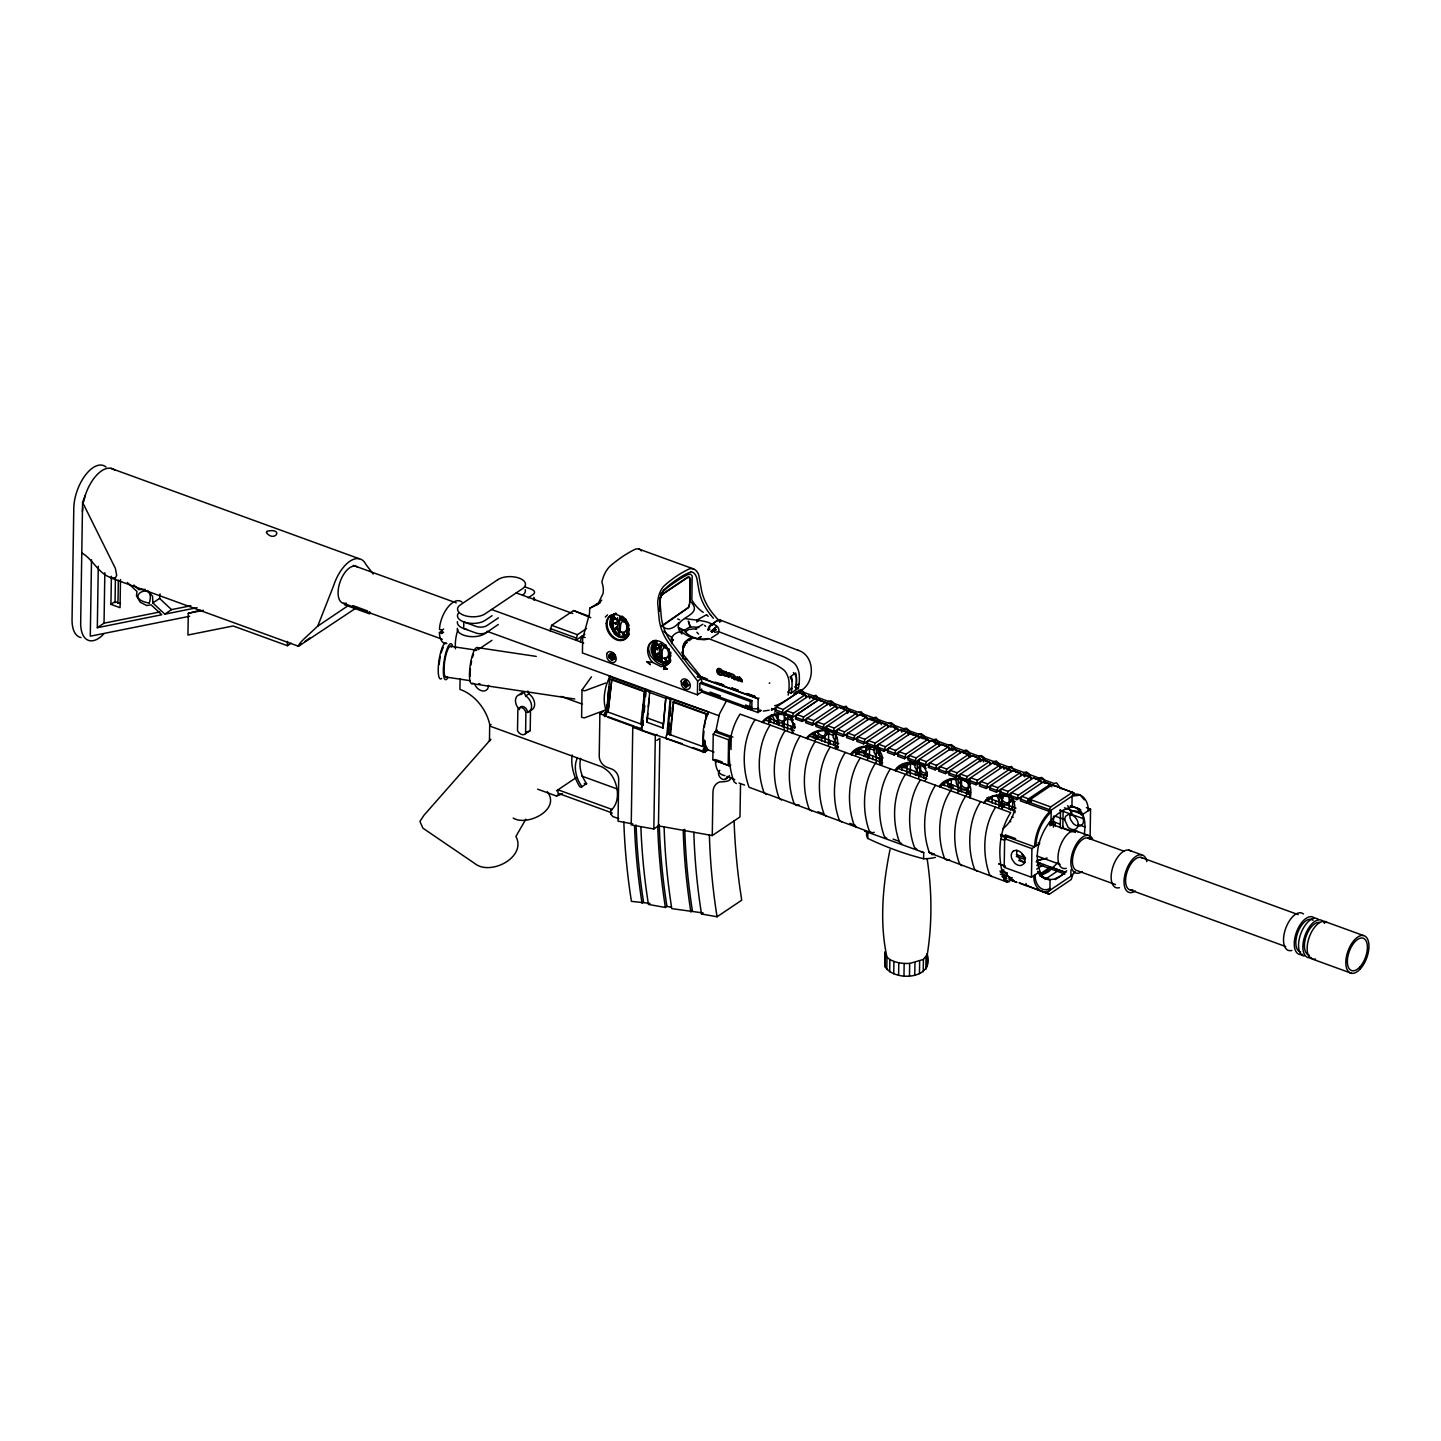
<?xml version="1.0" encoding="UTF-8"?>
<svg xmlns="http://www.w3.org/2000/svg" width="1441" height="1441" viewBox="0 0 1441 1441"><rect width="100%" height="100%" fill="white"/><g stroke="black" fill="none" stroke-linecap="round" stroke-linejoin="round"><path stroke-width="1.5" d="M654.989 649.279L654.178 650.377M627.934 627.952L626.853 627.952L627.339 626.457A6.593 4.791 63.9 0 0 621.539 619.45M670.569 659.474C672.208 665.076 658.321 665.418 667.255 669.074L663.58 669.363L663.923 666.553A13.87 10.285 59.9 0 0 667.976 648.9L669.29 649.08M114.65 470.162A32.08 16.121 -70 0 0 85.145 495.74L82.569 502.315L80.678 622.782A32.08 16.121 -70 0 0 103.788 633.95M91.504 559.774L90.297 636.183L189.69 616.262M127.312 582.452L136.949 591.476L136.481 595.89L140.245 602.194L146.748 605.544L151.089 604.788L161.734 614.767L97.322 627.7L98.276 566.295M97.322 627.7L104.04 623.178L104.833 572.725M120.486 579.588L120.053 607.67L110.939 604.355L111.389 576.274M115.046 602.734L115.406 577.841M118.342 580.165L118.072 597.619A32.08 16.121 -70 0 1 117.622 603.329M200.515 610.191L188.285 613.326L187.942 635.031L233.172 625.97L287.407 645.712L291.118 643.208M287.407 645.712L287.479 641.371M369.671 611.705L369.635 613.884L344.381 604.698M460.093 678.801L459.931 689.374A37.7 26.839 56.1 0 1 489.706 724.409L489.454 741.106L490.823 739.287L423.996 815.228L419.943 821.424L422.897 828.143L474.683 863.447C490.516 876.308 527.01 857.053 515.896 836.446L525.839 819.209M525.587 733.631L525.893 713.475A4.953 3.53 56.1 0 0 521.93 707.693A4.953 3.53 56.1 0 0 517.841 710.539L517.517 730.695A5.962 4.251 56.1 0 0 525.587 733.631L530.198 730.515L530.522 710.377A9.907 7.061 56.1 0 0 534.611 703.208A9.907 7.061 56.1 0 0 528.829 693.841L527.82 691.014M550.21 630.852L551.651 625.322L573.554 610.588L589.423 616.352M586.559 628.564L577.427 634.706L575.986 640.236L584.776 634.31M580.273 641.785L581.714 636.274L585.154 637.516M605.22 710.107L584.307 717.906L581.606 717.276L582.02 690.005L591.458 676.82M602.968 711.656L599.888 713.727L599.222 756.417A9.547 6.791 56.1 0 0 606.841 767.26L612.209 769.206A8.718 6.196 56.1 0 1 618.693 779.185L618.027 821.208L632.761 823.874M605.652 716.321L605.724 711.71M613.686 658.249L614.659 657.997L611.831 660.086L608.786 657.06C613.74 654.376 608.732 653.71 608.786 657.06M611.831 660.086L615.199 657.186M611.849 659.492C616.982 659.42 609.507 654.736 613.758 653.259M610.732 659.69L612.569 658.447L612.083 657.438M618.837 818.74L612.929 816.579L610.678 814.021L610.732 810.562A31.288 22.281 56.1 0 0 614.731 781.004L613.29 777.996A20.426 14.536 56.1 0 0 608.264 771.367L607.562 770.755A30.315 21.579 56.1 0 0 601.834 766.846L489.688 726.03A85.956 42.203 0.9 0 1 491.057 724.427M613.686 658.249L612.569 658.447M608.246 716.753L634.292 726.246L632.761 727.273L631.23 824.9L653.836 828.989L658.465 825.873L712.268 835.564L739.99 816.921L740.512 784.534M653.836 828.989L655.313 735.486L656.862 734.46L655.331 735.198M659.546 610.876L660.32 597.168M659.978 610.93L660.158 600.357A4.863 2.45 -70 0 1 662.986 594.088L687.753 577.499A4.863 2.45 -70 0 1 690.419 579.984M658.465 825.873L659.834 738.368L656.754 740.44M682.674 658.501L682.962 646.559A5.278 2.648 -70 0 1 685.988 641.155C693.427 633.392 700.596 642.704 708.54 638.597L772.304 663.22A45.842 32.621 56.1 0 1 782.733 669.128L783.292 669.561A7.853 5.602 56.1 0 1 785.633 672.046L786.011 672.641A17.13 12.194 56.1 0 1 789.038 682.259A67.475 48.039 56.1 0 1 788.893 690.599L788.173 695.102M683.07 658.519L683.232 647.982A5.278 2.648 -70 0 1 686.384 641.299L692.076 637.48L699.569 639.408L708.54 638.597M688.96 685.051L686.15 687.141L683.106 684.115C688.059 681.431 683.052 680.746 683.106 684.115M686.15 687.141L688.005 685.304L685.051 686.745M686.889 685.502L685.97 683.971L683.628 685.34M662.049 626.169L688.51 607.472L689.645 603.311L690.005 579.804L688.978 577.102M690.455 579.966L690.113 601.131C707.261 617.36 666.066 616.892 681.971 634.022M696.832 622.08L696.868 620.188L706.414 614.767M598.681 603.959L589.765 608.246L589.459 613.812L582.65 638.867L582.434 652.953L697.408 694.814L697.624 681.071L668.642 642.992A40.492 30.009 59.9 0 1 659.041 618.207L657.78 603.761A8.952 5.17 -79.7 0 1 657.798 600.987A20.606 11.888 -79.7 0 1 658.609 596.484L658.771 595.799A17.994 10.393 -79.7 0 1 661.221 589.837L661.995 588.558A17.724 10.231 -79.7 0 1 664.643 585.388A180.809 104.4 -79.7 0 1 676.513 576.184A180.809 104.4 -79.7 0 1 688.672 569.213A17.724 10.231 -79.7 0 1 691.662 568.601L692.635 568.709A17.994 10.393 -79.7 0 1 696.147 570.672L696.453 571.014A20.606 11.888 -79.7 0 1 698.255 573.77A8.952 5.17 -79.7 0 1 698.957 576.058L701.425 589.765A40.492 27.523 52.6 0 0 712.683 613.344L718.357 620.116M699.75 690.545L699.858 683.592L701.749 682.313L701.281 678.603L689.645 666.426L670.804 641.533M701.677 689.032L701.641 692.004L757.966 712.502L758.182 698.579L697.516 676.495M701.785 682.295L751.932 700.596L751.824 707.297L750.383 708.27L699.624 689.789M730.767 765.081L729.452 765.964L712.827 759.659L713.241 734.208L717.186 729.975M712.268 835.564L712.953 792.388A17.382 12.375 56.1 0 1 714.916 785.579L715.583 784.715A17.382 12.375 56.1 0 1 720.05 781.887A50.903 36.241 56.1 0 0 723.958 781.688L724.607 781.598A50.903 36.241 56.1 0 0 727.705 781.004A8.592 6.124 56.1 0 0 731.019 777.636M715.835 762.631L715.889 759.731M717.546 673.019L717.618 668.966M718.987 672.695L719.041 669.002L718.987 672.695L720.788 672.731M721.293 672.461L721.437 671.542M726.336 671.974L724.121 671.992L726.12 673.595L724.084 673.649L724.066 674.73L726.264 676.351L723.238 675.235L723.274 670.912L726.282 672.01M729.452 765.964L728.173 765.243L728.57 739.791L731.217 736.441L731.001 749.662M734.802 779.725L729.362 777.365L729.398 775.582M741.34 678.495L740.206 678.693L739.431 676.784L740.152 681.413L741.124 679.161L740.188 679.395M742.187 679.774L742.097 682.115L741.304 679.72M768.828 723.562L768.936 716.97M770.557 722.409L770.665 715.384M771.583 708.522L771.547 710.323L798.296 692.31L805.105 694.796L806.42 697.462M773.961 723.634L774.015 720.068M777.383 724.463L777.546 713.457M779.077 725.507L779.131 721.923L768.9 718.194M783.202 709.53L776.393 707.063L774.97 711.548L781.779 714.034L783.202 709.53L805.105 694.796M782.481 726.75L782.535 723.166L794.459 727.507M784.156 729.146L784.408 713.727M785.183 715.276L786.606 710.773L793.433 713.259L815.336 698.525L816.669 699.389L816.651 701.173L792.01 717.762C783.292 711.998 769.89 713.799 762.973 722.698M787.561 730.389L787.813 714.97M791.001 729.848L791.055 726.264M792.01 717.762L793.433 713.259M794.459 728.462L794.531 724.066M837.131 706.829L818.74 699.768L796.837 714.502L795.414 719.005L802.223 721.473L828.971 703.478L835.78 705.964L837.095 708.612M796.207 693.733L796.225 691.95M802.223 721.473L803.646 716.988L825.567 702.235M809.824 698.705L808.527 696.039L781.779 714.034M813.877 720.698L807.068 718.212L805.645 722.716L812.454 725.201L813.877 720.698L835.78 705.964M813.156 737.9L813.21 734.334L838.77 743.628M814.867 738.116L814.94 733.703M816.561 739.143L816.615 735.576M818.272 739.359L818.416 730.551M821.676 741.016L821.73 737.432M824.108 724.427L817.281 721.941L815.858 726.444L822.685 728.93L824.108 724.427L846.011 709.674L847.326 712.34M825.081 742.241L825.261 730.821M826.864 704.901L826.9 703.118L818.74 699.768M828.467 745.285L828.701 729.866M830.286 706.144L828.971 703.478M830.196 744.114L830.25 740.53M857.539 716.069L856.224 713.403L834.321 728.137L832.898 732.64L859.647 714.646L866.455 717.132L867.77 719.78M833.6 745.357L833.655 741.773M835.276 747.753L835.528 732.334M844.552 731.866L837.743 729.38L836.302 733.883L843.129 736.369L844.552 731.866L866.455 717.132M854.783 735.594L847.956 733.109L846.533 737.612L853.342 740.08L854.783 735.594L876.686 720.842L878.001 723.508M855.72 755.21L855.81 749.842L859.214 751.067M859.16 754.652L859.286 747.627M864.996 739.305L858.188 736.819L856.765 741.322L863.573 743.808L864.996 739.305L886.899 724.571L888.214 727.219M864.276 756.507L864.33 752.941M865.987 756.723L866.167 745.699M867.662 759.551L867.734 754.183M923.609 858.746A331.7 236.126 56.1 0 1 867.77 838.428L867.86 832.214L864.834 831.187L923.717 852.55L923.609 858.746A26.442 12.969 0.9 0 0 935.371 857.395M869.391 757.966L869.607 744.745M872.796 759.623L872.85 756.039M876.182 762.649L876.416 747.231M877.209 748.78L878.632 744.276L885.44 746.744L907.362 732.01L908.659 734.676M878.884 755.048L878.992 748.69M879.586 763.892L879.803 750.671M881.406 724.751L880.091 722.085L853.342 740.08M881.316 762.721L881.37 759.137L860.925 751.698M898.445 730.947L897.131 728.299L875.227 743.034L868.401 740.548L867.014 743.268L866.978 745.051L884.017 751.247L885.44 746.744M885.188 966.947L885.188 951.889L885.188 966.947C895.491 982.132 934.723 979.232 927.283 954.428C932.327 922.762 931.949 890.322 927.121 858.656M886.791 969.559L886.972 957.22C879.334 922.33 882.865 884.702 890.016 849.632M889.691 971.882L889.89 959.544L886.972 957.22M895.672 750.473L888.863 747.987L887.44 752.49L894.249 754.976L895.672 750.473L917.575 735.739L918.89 738.386M893.726 973.792L893.924 961.453L889.89 959.544M901.85 732.19L900.535 729.524L873.804 747.537L875.227 743.034M901.76 770.16L901.814 766.576L922.276 774.015M898.59 975.125L898.788 962.786L893.924 961.453M905.903 754.201L899.076 751.716L897.653 756.219L904.48 758.705L905.903 754.201L927.806 739.449L929.121 742.115M906.857 773.817L907.019 762.793M903.975 975.809L904.155 963.471L898.788 962.786M939.334 745.844L938.019 743.178L916.116 757.912L909.307 755.444L907.884 759.929L924.924 766.144L951.654 748.149L965.83 753.625M910.262 775.06L910.478 761.839M909.487 975.791L909.685 963.453L923.429 959.418L927.283 954.428M916.116 757.912L914.693 762.415L941.441 744.421L948.25 746.906L949.565 749.554M915.395 775.114L915.449 771.547M917.106 775.33L917.323 762.109M914.765 975.071L914.963 962.714M918.097 763.658L919.538 759.155L926.347 761.641L948.25 746.906M918.782 778.158L918.872 772.79M919.718 774.177L919.88 763.568C911.396 761.442 901.183 763.766 895.816 771.043M920.529 776.573L920.727 763.352M919.448 973.684L919.646 961.345M923.915 778.23L923.969 774.646L927.392 775.888M924.924 766.144L926.347 761.641M923.231 971.756L923.429 959.418M925.842 969.397L926.023 957.058M927.067 953.78L927.085 966.767M936.578 765.369L929.751 762.883L928.328 767.387L935.137 769.854L936.578 765.369L958.481 750.617M944.359 785.669L944.431 782.085L961.471 788.281M946.791 769.08L939.982 766.594L938.559 771.097L945.368 773.583L946.791 769.08L968.694 754.345L970.009 756.993M947.782 786.498L947.89 779.887M949.475 787.525L949.529 783.94M951.15 789.938L951.33 778.915M952.969 750.797L951.654 748.149M952.897 788.767L952.951 785.183M957.022 772.808L950.195 770.323L948.772 774.826L955.599 777.311L957.022 772.808L978.925 758.074L981.105 761.316M957.977 792.424L958.175 779.203M959.796 753.283L959.814 751.5L953.005 749.014M960.787 778.464L960.625 789.056L959.292 791.541M961.417 791.866L961.633 778.23M990.453 764.45L989.156 761.785L967.235 776.519L965.812 781.022L992.561 763.028L999.37 765.513L1000.684 768.161M966.497 795.522L966.569 790.154M968.226 793.937L968.442 780.716M969.937 794.964L969.991 791.397L963.164 788.911M977.466 780.247L970.658 777.762L969.235 782.265L976.043 784.751L977.466 780.247L999.37 765.513M983.645 761.965L982.33 759.299L955.599 777.311M987.697 783.976L980.871 781.49L979.448 785.993L986.274 788.461L987.697 783.976L1009.601 769.224L1010.916 771.89M988.688 801.376L988.742 796.981M992.074 803.033L992.201 796.008M995.497 804.276L995.551 800.692M997.911 787.687L991.102 785.219L989.679 789.704L996.488 792.19L997.911 787.687L1019.814 772.952L1021.129 775.618M998.865 807.302L999.081 794.081M1000.594 806.131L1000.666 802.547M1001.639 795.468L1001.513 803.952L1000.18 806.42M1002.288 808.545L1002.486 795.324M1004.089 769.404L1002.774 766.756L976.043 784.751M1004.017 807.374L1004.071 803.79M1007.277 836.915L1004.647 838.68L1004.197 867.32L1031.468 877.245L1039.321 871.967L1037.628 871.337M1003.368 877.479L1006.773 878.722L1005.458 876.056L1000.342 874.201M1031.36 779.329L1030.045 776.681L1008.142 791.415L1006.719 795.918L1033.449 777.924L1040.276 780.392L1041.591 783.057M1009.114 809.23L1009.33 795.612M1008.844 879.082L1016.986 882.432L1010.177 879.965L1008.862 877.299M1010.123 797.161L1011.546 792.658L1018.373 795.144L1040.276 780.392M1012.537 810.472L1012.753 796.855M1008.142 791.415L1001.333 788.929L999.892 793.433L1016.932 799.629L1018.373 795.144M1024.551 776.843L1023.236 774.195L996.488 792.19M1025.884 885.296L1019.057 882.811L1027.217 886.161L1025.902 883.495M1028.586 798.854L1021.777 796.369L1020.354 800.872L1027.163 803.357L1028.586 798.854L1050.489 784.12L1051.804 786.768M1028.892 802.187L1028.874 803.97L1049.318 811.409L1073.959 794.838L1073.995 793.054L1052.2 784.733L1030.297 799.485L1028.892 802.187L1049.354 809.626L1049.318 811.409M1031.468 877.245L1031.918 848.605L1039.772 843.327L1038.078 842.697M1048.021 893.348L1048.057 891.565L1072.698 874.993L1071.275 879.478L1049.372 894.231L1027.577 885.909L1049.372 894.231M1049.985 825.909L1050.057 821.514M1050.993 820.92L1051.173 810.166C1041.159 819.587 1035.196 833.168 1034.53 846.84L1000.45 834.447M1051.732 824.738L1051.786 821.154L1060.306 824.27M1053.407 827.152L1053.569 816.146M1055.136 825.981L1055.19 822.397M1060.252 827.836L1060.522 809.806M1063.116 810.256L1062.828 827.873L1075.418 832.448M1070.951 869.95L1070.861 876.236L1075.22 871.661M1090.098 837.797L1090.549 809.158L1086.352 807.626M653.331 646.415L653.439 646.937M654.484 650.431L654.466 650.017M721.004 671.326L720.644 670.659A1.945 1.387 56.1 0 1 721.779 671.056L721.977 671.272M654.322 647.099L654.376 645.46M691.662 637.588L688.294 636.021A33.918 16.986 2 0 1 685.376 634.472L684.475 633.914A35.629 17.832 2 0 1 682.025 632.131M711.782 624.926L718.302 619.576L720.14 620.459L719.671 622.17M712.16 625.448L712.214 623.935L717.906 620.098A5.278 2.648 -70 0 1 720.824 621.521M719.041 669.002L718.032 668.678L717.942 673.668L721.004 674.712L722.265 673.055M655.385 655.169L655.475 655.331A10.826 7.457 58.6 0 0 661.761 661.257L661.959 659.978A9.457 6.503 58.6 0 1 656.484 654.79L656.664 654.52A9.186 6.322 58.6 0 1 654.682 651.458M655.241 647.333L655.439 646.126L655.403 647.243M617.505 618.423C614.154 618.765 618.063 621.755 617.559 617.883M627.501 631.464C624.133 631.788 628.024 634.706 627.537 630.924M655.151 648.612L653.133 647.585L655.007 648.702M1002.9 798.422L1003.08 794.766M613.506 629.681L612.965 629.717A10.393 7.565 63.9 0 1 612.533 625.898L612.695 625.754A9.186 6.683 63.9 0 0 614.605 628.942L614.226 629.303M612.695 625.808L612.731 625.826A10.393 7.565 63.9 0 0 613.127 629.645M1035.845 845.957C1036.457 833.312 1041.933 820.758 1051.137 812.004M663.905 666.589L667.255 669.074M794.405 723.616L794.423 727.705M927.247 771.98L927.247 776.051M613.055 621.701L612.857 622.656L612.047 621.683M611.524 624.043L612.515 623.305M613.308 624.151L613.434 625.286L611.614 625.178A11.24 8.196 63.9 0 1 611.524 624.241L611.668 623.719M609.507 680.368L609.903 676.045L606.229 716.033L599.888 713.727M606.913 708.54L607.327 704.217M607.922 697.714L608.913 686.871M611.831 679.233L608.102 711.872L611.831 679.233L642.542 690.419M640.795 724.499L644.595 691.158L643.983 697.75M641.569 724.121L641.966 719.725M642.578 713.133L643.388 704.343M646.955 689.519L645.442 690.275L641.767 730.263L682.404 743.754M642.938 725.453L643.334 721.004M644.163 712.124L644.775 705.46M645.586 696.561L646.198 689.897L609.147 676.423M671.668 698.525L670.137 699.263L665.85 697.714L663.058 728.047L646.937 722.193L649.729 691.842L645.442 690.275M646.937 722.193L647.748 713.511M648.342 707.009L649.134 698.345M663.058 728.047L665.85 697.714M666.877 734.82L670.137 699.263M667.633 734.442L670.912 698.903L708.72 711.998L705.604 719.761A30.405 15.275 -70 0 0 703.532 741.034L707.927 749.824L714.034 752.076M668.39 734.063L669.417 722.95M670.029 716.285L670.858 707.405M669.795 735.054L673.595 701.713L706.342 713.637L705.946 717.942M670.569 734.676L673.595 701.713M704.001 731.217L702.614 746.276L703.983 739.449M704.397 726.912L706.342 713.637M667.219 738.891L704.289 752.364L705.333 740.926M707.783 714.214L707.963 712.376M615.775 627.555L617.108 628.816L617.847 623.881A7.673 4.053 -68.9 0 1 619.666 620.044L618.837 631.915L620.351 632.617L618.819 631.32L618.819 633.049L619.756 631.897M619.702 634.49L619.414 635.805L619.54 634.562A9.457 6.881 63.9 0 1 614.388 629.231L614.605 628.942M82.425 511.411L82.803 507.574M443.63 629.051L441.865 630.221L441.811 633.464L439.415 632.599L439.667 635.859A22.57 11.33 -70 0 0 445.611 643.677M671.758 643.551L672.713 639.696L671.686 643.533M777.365 724.445L778.32 715.384M1084.28 834.267C1085.595 825.477 1085.577 814.885 1078.372 808.527L1071.78 806.041M727.345 674.55L728.263 673.361L729.578 674.964M729.65 675.343L728.444 676.477L727.399 674.514M1001.765 807.41L1002.216 803.826M726.498 674.244L727.147 672.803M730.371 676.261L729.488 673.343M739.143 679.828L738.17 680.692M656.916 647.946L656.664 648.954M657.618 649.621C654.79 645.964 658.339 652.863 656.88 648.216M620.945 618.207C618.189 619.144 620.296 616.028 622.098 617.541M784.282 713.943L784.877 719.635L781.634 722.824A8.538 6.07 56.1 0 1 774.808 720.338L771.71 714.844M795.27 727.777L792.154 722.283L792.208 718.573M825.837 730.803L825.765 734.514L822.523 737.702A8.538 6.07 56.1 0 1 815.714 735.234L814.309 733.577M837.797 743.988A8.538 6.07 56.1 0 1 836.158 742.673L833.06 737.162L833.817 731.974M866.725 745.699L865.969 750.887L863.429 752.598A8.538 6.07 56.1 0 1 856.602 750.113M882.216 760.146A8.538 6.07 56.1 0 1 877.065 757.552L873.948 752.058L874.723 746.87M907.83 762.523L906.857 765.765L904.318 767.477A8.538 6.07 56.1 0 1 899.13 766.306M917.305 763.208A8.088 5.746 56.1 0 0 918.151 767.134L920.619 770.647A8.538 6.07 56.1 0 0 927.428 773.133L924.762 774.916A8.538 6.07 56.1 0 1 917.953 772.448L914.855 766.936L915.611 761.749M968.316 780.932L968.91 786.624L965.668 789.812A8.538 6.07 56.1 0 1 958.859 787.326L956.392 783.796L955.797 778.122M1009.222 795.828L1009.817 801.502L1006.557 804.69A8.538 6.07 56.1 0 1 999.748 802.205L996.433 794.766M1016.788 850.172L1016.716 853.865L1019.832 859.376A8.538 6.07 56.1 0 0 1024.983 861.97M1064.593 819.587L1065.565 816.345L1068.105 814.633A8.538 6.07 56.1 0 1 1074.914 817.101C1078.372 820.091 1080.174 827.656 1074.734 829.512A8.538 6.07 56.1 0 1 1067.907 827.026L1064.593 819.587L1054.866 816.038M837.779 748.293L838.086 746.51M882.072 764.414L882.36 762.631M1014.896 812.76L1015.185 810.977L985.842 800.313M671.452 637.949L671.218 639.318L673.091 639.984C668.588 636.418 679.504 630.023 682.007 632.113M629.015 628.816C627.177 631.158 627.339 625.322 628.996 628.564M660.122 597.781L659.816 599.006M688.78 606.913L689.537 604.5M611.849 623.971L611.759 625.106M787.651 691.86L791.109 693.121L791.685 690.239A67.475 48.039 56.1 0 0 791.956 680.314A17.13 12.194 56.1 0 0 791.217 676.009L795.666 673.001A17.13 12.194 56.1 0 1 796.387 677.324L796.387 678.207A67.475 48.039 56.1 0 1 796.044 687.303L795.468 690.185M791.109 693.121L798.422 688.204L799.143 683.718A67.475 48.039 56.1 0 0 799.287 675.379A17.13 12.194 56.1 0 0 796.261 665.742L795.882 665.148A7.853 5.602 56.1 0 0 793.541 662.662L792.982 662.23A45.842 32.621 56.1 0 0 782.553 656.321L718.789 631.698L714.664 632.275M670.84 655.961L668.822 660.5L662.374 662.41A12.681 8.718 58.6 0 1 653.295 651.926A12.681 8.718 58.6 0 1 655.637 640.759M83.668 501.738L85.145 495.74M626.133 619.36L624.71 619.36M625.16 618.855L625.556 620.116M627.628 633.536L626.169 635.229L629.015 630.185M613.776 619.738C612.047 618.621 614.857 622.674 612.119 620.188M611.542 623.773L613.037 623.647M612.065 620.314C612.875 620.188 613.974 618.873 612.587 618.801M1002.792 828.593C1013.347 821.874 1022.299 798.35 1004.809 794.802M685.195 643.695L686.384 641.299L685.412 643.154A3.512 1.783 -70.5 0 0 683.953 646.288M356.936 607.436L298.539 646.252L299.638 643.695A18.175 2.234 -41.2 0 1 303.619 639.282L317.704 626.151L333.447 586.127A32.08 16.121 -70 0 1 365.834 564.332L373.201 574.04M718.789 631.698C720.446 625.16 708.648 619.9 708.215 630.059L709.873 629.303M627.393 623.178L627.592 624.187M792.01 732.857L793.307 723.076L789.866 716.771M792.91 733.577L793.505 732.172M836.284 748.96C838.896 742.691 838.248 733.415 830.682 730.965M880.559 765.081C889.781 745.826 859.538 739.755 850.694 754.201M924.852 781.202C934.074 761.947 903.813 755.877 894.969 770.323M969.127 797.305C978.349 778.05 948.088 771.998 939.244 786.444M970.009 798.044L970.622 796.639M656.592 648.27L657.762 648.198M739.017 680.26L738.386 680.71A2.378 1.693 56.1 0 1 737.396 680.35L737.126 680.26A1.963 1.405 56.1 0 1 737.18 677.216L737.45 677.162M629.051 634.508L624.89 637.606A12.951 9.403 57.8 0 1 614.37 633.77L609.795 624.98L610.516 618.747A60.72 17.526 -50.2 0 1 612.047 616.154L613.92 614.316A12.951 9.565 59.5 0 1 616.19 613.272A12.951 9.511 58.8 0 0 610.516 622.854A12.951 9.511 58.8 0 0 617.793 635.265M660.572 596.574L662.554 593.998L687.663 577.139M1049.354 809.626L1050.741 806.924L1072.644 792.172M653.944 649.927L654.989 649.585M661.779 656.375L661.833 657.474M817.479 736.963L814.831 740.314M857.035 754.327L858.368 751.842M908.154 772.934L909.505 770.449M949.061 787.813L950.394 785.345M969.505 795.252L970.838 792.784M1010.411 810.148L1011.744 807.68M1051.3 825.027L1052.632 822.559M1061.531 828.755L1062.864 826.287M655.835 646L653.98 644.541L656.015 645.676M847.524 713.367L848.551 711.53L846.101 710.107L847.416 712.394M999.928 871.03L1007.331 873.66M1013.239 879.821L1013.635 880.829L1011.204 879.406L1012.212 877.569M609.903 676.045L606.805 683.791A30.405 15.275 -70 0 0 604.716 705.081L605.959 711.079M685.159 632.059L688.528 629.573L693.031 628.942A31.612 15.509 0.9 0 1 696.561 629.213L696.651 629.231M620.369 630.834L619.63 632.095M613.65 619.81C613.956 618.081 614.532 619.09 614.154 617.937M735.018 676.225L734.099 676.081A1.963 1.405 56.1 0 0 734.045 679.125L734.298 679.233A2.378 1.693 56.1 0 0 735.09 679.576L736.063 678.873L734.568 678.783M661.491 625.952L688.51 607.472M197.075 607.688L164.796 614.154L152.854 602.914L152.584 596.232L147.54 590.558M152.854 602.914L159.573 598.393L160.059 593.926M654.412 647.784L654.106 647.675M726.102 701.461L719.383 714.142L715.871 730.857L732.911 737.072M617.27 620.17L617.018 618.657M614.136 619.216L613.326 617.811L613.92 619.432M720.14 620.459L719.437 621.485L720.428 621.359M707.819 629.915L711.818 624.025L708.432 622.476A33.918 16.986 2 0 0 704.703 621.467L703.406 621.179A35.629 17.832 2 0 0 699.353 620.459L684.763 618.585M608.804 655.277L611.218 653.223L610.642 654.052M683.124 682.332L685.538 680.278M684.079 646.829L684.007 647.531M762.145 721.977C767.657 714.826 777.906 712.268 786.408 714.862M806.42 738.098C811.607 731.38 821.082 728.606 829.187 730.659M807.248 738.801C811.409 732.298 821.748 729.975 827.512 730.659M851.541 754.922C857.593 746.456 871.751 744.276 879.442 749.518M940.09 787.146C945.494 779.851 955.779 777.546 964.281 779.707M983.519 802.547L993.029 795.756L1003.332 794.477M984.365 803.267C986.851 788.371 1029.54 802.043 1004.827 795.144M718.068 620.819L719.653 619.828M660.699 593.944L663.058 591.296A164.508 82.623 -70 0 1 671.704 584.506L679.197 579.462A164.508 82.623 -70 0 1 687.807 574.635L690.671 574.202L692.184 575.986L691.86 599.96A25.542 17.436 52.9 0 0 703.262 612.371M655.475 644.001L655.277 644.163A10.321 7.403 56.8 0 0 654.862 644.775L655.007 644.685A10.303 7.385 56.8 0 1 655.421 644.073L654.718 643.388L655.331 644.091M655.295 644.956L655.133 645.046A9.907 7.097 56.8 0 1 655.691 644.379L656.664 644.829L655.025 643.046M1058.018 862.475L1048.562 871.715L1042.365 874.795M601.744 600.14L599.474 602.662M614.677 619.324L613.56 617.523M655.745 644.307L656.538 644.974M730.227 676.694L728.444 677.252M755.084 719.581C742.583 738.675 741.322 766.036 749.05 787.254L871.715 832.844L874.291 832.286M770.124 725.057C757.606 744.132 756.345 771.511 764.09 792.73L766.45 794.549M785.165 730.533C772.646 749.608 771.385 776.987 779.131 798.206L781.49 800.007M800.187 735.991C787.687 755.084 786.426 782.445 794.171 803.682L796.531 805.483L799.107 804.907M815.228 741.467C802.727 760.56 801.466 787.921 809.194 809.14L811.571 810.959M830.268 746.942C817.768 766.036 816.489 793.397 824.234 814.615L826.594 816.435M845.309 752.418C832.79 771.511 831.529 798.872 839.274 820.091L841.634 821.91M860.331 757.894C847.83 776.969 846.569 804.348 854.315 825.567L856.675 827.386M875.371 763.37C862.871 782.445 861.61 809.824 869.337 831.043L871.715 832.844M890.412 768.828C877.911 787.921 876.65 815.282 884.378 836.519L886.755 838.32M905.452 774.303C892.934 793.397 891.673 820.758 899.418 841.976L901.778 843.796M920.475 779.779C907.974 798.872 906.713 826.233 914.459 847.452L916.818 849.271M935.515 785.255C923.015 804.348 921.754 831.709 929.481 852.928L1007.043 882.108L1009.619 881.532L1003.981 879.478M950.556 790.731C938.055 809.806 936.794 837.185 944.521 858.404L946.899 860.223L949.475 859.647M965.596 796.207C953.077 815.282 951.817 842.661 959.562 863.88L961.922 865.681M980.619 801.664C968.118 820.758 966.857 848.137 974.602 869.355L976.962 871.157M995.659 807.14C983.158 826.233 981.897 853.594 989.625 874.813L992.002 876.632M711.602 631.662L715.817 627.267L710.989 631.248M670.425 660.933L663.959 663.869L655.997 659.834A12.951 9.403 57.8 0 1 651.08 648L652.701 642.794L656.159 640.236M717.816 668.768L717.744 673.343A3.729 2.648 56.1 0 1 717.816 668.768L718.447 668.48A3.729 2.648 56.1 0 1 722.932 672.947L722.968 672.947A3.729 2.648 56.1 0 1 718.357 674.1L717.69 673.379M734.099 676.91L735.216 677.324M737.486 677.828L737.126 678.189A2.18 1.549 56.1 0 0 737.144 679.323L737.882 679.936M605.31 617.09L607.544 614.875M947.764 780.662L945.224 782.373A8.538 6.07 56.1 0 1 943.567 782.481M949.313 779.959L950.412 778.861M655.907 642.812L655.241 642.83A11.276 8.088 56.8 0 1 656.538 641.893L657.06 644.415M711.332 631.41L715.817 627.267M665.04 644.739L665.904 646.523L665.814 644.866M793.847 693.355C809.806 684.673 779.959 705.766 774.682 705.658M615.343 618.639L614.244 618.099M1066.736 870.76L1060.486 876.074L1054.29 879.136L1048.544 879.749L1041.933 877.263L1038.222 873.03M666.174 664.985L661.185 666.733L652.665 662.41A13.87 10.285 59.9 0 1 650.702 642.614A13.87 10.285 59.9 0 1 667.976 648.9L669.399 650.341L668.552 649.279M614.298 616.766L615.361 618.603M626.655 634.977L619.99 636.994A12.681 9.24 63.9 0 1 610.966 624.746A12.681 9.24 63.9 0 1 616.532 613.704M659.312 645.784L657.889 644.613L659.294 644.721M669.308 656.52C670.263 661.275 666.192 656.321 669.326 657.925M149.288 603.077C156.709 578.922 120.414 597.853 149.27 603.077M110.939 604.355L115.028 601.617L120.504 603.599M164.796 614.154L171.515 609.633L190.878 605.742M347.065 604.806L346.236 605.364L346.272 603.185A19.562 9.817 -70 0 1 339.752 582.866A19.562 9.817 -70 0 1 357.728 567.286M317.704 626.151L347.317 606.229M298.053 646L301.565 643.641M305.078 641.281L310.319 637.751M439.415 632.599L441.18 631.41L443.576 632.293L441.811 633.464M492.101 615.685L485.005 620.459A15.203 7.457 0.9 0 1 465.497 622.458A15.203 7.457 0.9 0 1 458.436 613.164M498.388 617.865L486.752 625.682A7.601 3.729 0.9 0 1 476.16 626.421L463.804 621.918L463.696 628.546L476.052 633.031A7.601 3.729 0.9 0 0 486.662 632.311M528.181 597.817L533.152 594.467A7.601 3.729 0.9 0 0 531.405 589.243L525.226 586.991M498.28 624.493L484.806 633.698A15.203 7.457 0.9 0 1 467.1 636.129A15.203 7.457 0.9 0 1 457.319 628.294M478.034 649.693L491.939 640.344M600.104 602.806L595.727 604.824L598.249 604.049M525.749 695.913L523.713 691.986L521.57 694.4A9.907 7.061 56.1 0 0 515.554 699.461A9.907 7.061 56.1 0 0 519.39 709.512A4.953 3.53 56.1 0 1 523.479 706.666A4.953 3.53 56.1 0 1 527.442 712.448A9.907 7.061 56.1 0 0 531.531 705.279A9.907 7.061 56.1 0 0 525.749 695.913L528.829 693.841M609.363 654.466L612.155 653.494M609.291 655.763L612.659 653.457M611.903 655.097L613.758 653.872M609.273 656.934L611.11 655.709M527.442 712.448L530.522 710.377M609.309 658.285L612.083 657.438M609.813 658.159L611.65 656.916M612.857 656.033L615.181 654.664M610.75 659.095L612.587 657.853M613.38 657.258L615.217 656.015M613.29 659.726L615.127 658.483M678.981 622.458C674.802 628.096 666.535 632.023 662.103 625.25M688.816 640.741L691.626 638.849M684.115 644.559L687.321 642.398M697.3 638.939L700.794 636.58M697.678 639.084L701.191 636.724M711.404 637.931L718.375 633.356M683.682 681.521L686.024 680.764M683.61 682.818L686.979 680.512M683.592 683.989L685.376 682.133M684.133 685.214L685.97 683.971M685.069 686.132L686.907 684.907M697.624 681.071L701.281 678.603M697.408 694.814L702.379 691.464M556.496 790.821L576.004 777.708M537.619 789.164L556.406 796.008L559.937 793.631M734.027 677.774L736.099 678.531M734.55 676.694L735.27 677.288M572.293 754.976A32.314 23.002 56.1 0 0 571.789 759.029L571.789 761.857A42.96 30.585 56.1 0 0 579.3 785.993A1.999 1.423 56.1 0 0 581.984 786.696L586.595 783.598A27.271 19.417 56.1 0 1 580.723 758.29M700.344 683.322L750.473 701.569L751.932 700.596M758.957 698.056L758.182 698.885L697.192 676.694M610.732 810.562L612.263 809.536L558.027 789.794L557.973 793.234L612.209 812.976L610.678 814.021M789.398 690.257L791.793 688.654A2.882 2.053 56.1 0 1 791.001 688.077M795.702 685.304A2.882 2.053 56.1 0 0 796.243 685.664L798.638 684.061M757.732 712.665L761.046 710.431L759.605 710.737M708.125 749.914L704.289 752.364M798.602 691.536C815.498 685.484 815.966 655.403 797.828 650.179M812.454 725.201L839.184 707.207L846.011 709.674M822.685 728.93L849.415 710.917L856.224 713.403M843.129 736.369L869.86 718.375L876.686 720.842M863.573 743.808L890.322 725.814L897.131 728.299M623.845 821.856A623.485 443.864 56.1 0 0 631.428 901.364L649.963 903.381M884.017 751.247L910.766 733.253L917.575 735.739M640.903 827.152A623.485 443.864 56.1 0 0 648.414 904.426L665.4 907.488L666.949 906.443L671.2 907.218M894.249 754.976L920.979 736.981L927.806 739.449M904.48 758.705L931.21 740.692L938.019 743.178M664.121 826.882A623.485 443.864 56.1 0 0 671.776 908.623L703.046 912.946L701.497 913.99A623.485 443.864 56.1 0 1 693.841 832.25M701.497 913.99L717.042 916.782L741.701 900.211L739.683 886.431A623.485 443.864 56.1 0 1 734.099 820.704M935.137 769.854L961.886 751.86L968.694 754.345M945.368 773.583L972.117 755.588L978.925 758.074M986.274 788.461L1013.005 770.467L1019.814 772.952M1016.932 799.629L1043.68 781.634L1050.489 784.12M1027.163 803.357L1030.693 800.998M1090.549 809.158L1082.695 814.453L1064.449 807.807M1000.396 872.399L1003.927 870.022M1036.8 865.573L1040.33 863.195M1036.691 869.175L1043.734 864.438M1039.988 874.021L1050.543 866.924M1039.934 875.822L1052.254 867.536L1057.37 869.409M1044.995 879.496L1059.063 870.022L1065.89 872.507M1055.316 879.604L1064.124 873.678M657.294 644.253L656.321 642.488M657.78 652.935L658.123 654.772L658.555 653.385M769.818 682.89L769.224 683.25M653.782 648.738L653.151 649.711A11.276 8.088 56.8 0 0 653.349 650.918L655.331 651.008M655.547 655.061L655.115 655.259A10.393 7.151 58.6 0 1 654.466 651.566L654.646 651.404A10.393 7.151 58.6 0 0 655.277 655.169L655.637 655.223A10.826 7.457 58.6 0 0 661.923 661.167L661.761 661.257M669.687 653.71L668.606 653.782L669.02 652.251A6.593 4.539 58.6 0 0 662.968 645.388M661.959 659.978L661.797 660.068A9.457 6.503 58.6 0 1 656.321 654.88L656.664 654.52M662.374 662.41L665.634 662.248M653.548 650.395L653.638 649.873M711.944 632.149L716.285 629.519L711.89 632.005M695.661 628.6L702.866 624.277M654.268 646.523L654.43 646.433A10.141 7.259 56.8 0 1 654.754 645.532L654.592 645.622A10.141 7.277 56.8 0 0 654.268 646.523L654.736 646.649M655.385 642.74L655.439 642.686A11.258 8.07 56.8 0 1 656.682 641.803L656.538 641.893M666.408 659.96L665.058 658.645L666.499 658.915M727.111 672.839L728.047 672.533M704.775 747.05L705.045 751.986L692.689 747.501M614.172 616.838L614.983 618.297M613.722 617.342L614.532 617.667M613.073 624.511L612.731 623.557M619.99 636.994L621.125 636.454A13.852 10.087 63.9 0 0 628.762 632.977M621.125 637.084L620.477 636.76A12.951 9.511 58.8 0 0 628.096 636.003M1047.211 858.025L1036.818 860.907M761.046 710.431L758.903 710.521L758.326 707.819M616.118 623.953L614.821 622.782L616.046 622.458M609.849 654.953L611.921 654.502M684.169 681.989C686.817 679.63 690.131 687.123 686.168 686.546M656.808 647.946L657.636 649.17M969.757 787.398L968.316 788.029A8.538 6.07 56.1 0 1 961.507 785.543L959.058 782.013A8.088 5.746 56.1 0 1 958.193 778.104M1071.96 811.697L1073.383 811.067A8.538 6.07 56.1 0 1 1080.192 813.553L1081.597 815.21M1043.23 858.872L1037.43 860.259M612.965 629.717L613.344 629.771A10.826 7.889 63.9 0 0 619.414 635.805M1049.931 888.485C1040.996 893.456 1034.044 882.685 1035.395 874.597M605.652 683.016L584.74 690.815L582.038 690.185M589.765 608.246L598.465 602.95L603.022 593.566A19.417 14.392 59.9 0 0 602.5 584.145L602.212 583.173A10.339 6.917 80.2 0 1 601.924 582.146L601.942 582.092A8.7 4.377 -70 0 1 602.194 580.759A20.228 10.159 -70 0 1 603.545 576.454L603.797 575.806A17.922 9.006 -70 0 1 606.841 570.042L607.724 568.799A17.922 9.006 -70 0 1 610.57 565.701A183.385 92.098 -70 0 1 622.602 556.55A183.385 92.098 -70 0 1 634.598 549.525A17.922 9.006 -70 0 1 637.39 548.841L638.255 548.913A17.922 9.006 -70 0 1 639.84 549.489M627.411 633.139L626.997 631.698M769.152 710.233L763.316 711.061M813.445 695.895L816.02 695.337L820.379 701.227M828.485 701.371L831.061 700.794L833.42 702.614L835.42 706.684M843.507 706.847L846.101 706.27L850.46 712.16M858.548 712.322L861.124 711.746L864.834 716.285M873.588 717.798L876.164 717.222L880.523 723.112M888.629 723.274L891.204 722.698L893.564 724.499L895.563 728.588M903.651 728.732L906.245 728.173L908.605 729.975L910.604 734.063M918.692 734.208L921.267 733.631L923.645 735.45L925.644 739.521M933.732 739.683L936.308 739.107L940.667 744.997M948.772 745.159L951.348 744.583L953.708 746.402L955.707 750.473M963.813 750.635L966.389 750.059L968.748 751.878L970.748 755.949M978.835 756.111L981.429 755.534L983.789 757.336L985.788 761.424M993.876 761.568L996.452 761.01L1000.811 766.9M1008.916 767.044L1011.492 766.468L1015.851 772.358M1023.957 772.52L1026.532 771.944L1028.892 773.763L1030.891 777.834M1038.979 777.996L1041.573 777.42L1043.932 779.239L1045.932 783.31M931.859 854.747L934.434 854.171L928.797 852.117M1072.608 794.621C1082.335 791.559 1089.216 802.187 1087.937 810.923M104.04 623.178L159.861 611.975M188.285 613.326L203.361 610.3M513.194 818.074C527.208 826.756 561.197 809.608 547.31 791.721M624.493 634.274C621.467 630.942 623.881 637.084 623.413 633.049M734.099 676.081L735.45 676.531A1.909 1.351 56.1 0 1 736.153 678.495M1073.473 806.654C1045.608 811.769 1026.857 854.603 1043.644 877.875M1046.832 879.136L1048.364 878.974M801.826 694.004L804.276 695.427M979.033 758.596L981.375 759.875M904.155 963.471L909.685 963.453M697.912 639.318L699.533 639.354M662.121 658.447L660.987 657.168L662.23 656.952M612.173 620.891L613.308 621.449L612.515 620.945M742.169 706.756L747.249 708.486L758.128 708.936M659.221 643.713L659.221 645.46M735.09 679.576L735.234 679.54A2.378 1.693 56.1 0 1 734.298 679.233L734.244 679.269M627.519 624.529L626.493 623.359L627.483 622.728M616.028 627.321L615.667 628.942L616.73 627.97M620.351 631.897L618.837 631.68A7.673 4.053 -68.9 0 1 617.45 629.465L616.514 627.97M646.757 661.617L650.377 664.571L646.757 661.617L652.701 662.446M477.061 647.549L536.268 656.412M450.529 646.288L476.629 650.197A15.545 3.548 -81.5 0 0 475.674 650.593M445.971 677.054L469.892 680.638M471.711 683.592L574.779 698.993M613.109 624.836L611.957 624.025M912.189 734.91L915.557 735.486M956.464 751.013L959.832 751.608M724.931 775.636C717.384 774.772 715.204 765.873 715.42 759.497M949.511 749.824L951.294 750.203M872.003 746.798L879.712 749.662M916.278 762.919L924.113 765.91L920.006 763.604M960.553 779.041L968.388 782.013L959.004 778.554L960.427 774.051L967.235 776.519M737.576 677.864L739.179 678.963A1.891 1.351 56.1 0 0 738.476 677.684L737.396 677.198L738.44 677.558M866.96 718.573L879.19 722.698M999.784 766.918L1000.738 767.134M1044.077 783.039L1045.013 783.256M916.926 735.883L923.465 738.801M145.325 589.405L138.678 589.585L133.851 585.046M1003.35 871.553L1007.349 872.994M1002.071 873.858L1011.438 877.947M1004.107 767.729L1012.014 771.043M1048.382 783.85L1054.38 785.849M747.249 708.486L752.202 709.981M81.777 552.984C93.269 558.91 100.87 578.562 115.316 577.949L116.685 575.409L115.406 568.456L82.569 502.315M794.459 686.871L798.422 688.204M920.673 851.523L923.717 852.55M639.065 549.129L693.571 568.961M677.648 619.018L679.612 619.72M695.571 638.147L691.932 636.76A27.199 13.347 0.9 0 1 689.717 635.535A30.189 14.824 0.9 0 1 685.52 632.041L684.907 630.582L678.585 627.628C683.917 634.04 685.376 628.06 690.563 627.069L688.366 621.053L690.041 627.123L693.067 626.961A31.612 15.509 0.9 0 1 696.597 627.249L696.669 627.267A28.73 14.104 0.9 0 1 698.849 627.537M808.527 696.039L815.336 698.525M880.091 722.085L886.899 724.571M900.535 729.524L907.362 732.01M982.33 759.299L989.156 761.785M1002.774 766.756L1009.601 769.224M1023.236 774.195L1030.045 776.681M806.456 695.661L798.296 692.31M809.86 696.904L816.669 699.389M847.344 710.557L839.184 707.207M857.575 714.268L849.415 710.917M867.806 717.996L859.647 714.646M878.019 721.725L869.86 718.375M881.424 722.95L888.25 725.435M893.366 727.291L898.464 729.164M901.886 730.407L908.695 732.875M918.926 736.603L910.766 733.253M929.139 740.332L920.979 736.981M939.37 744.042L931.21 740.692M949.601 747.771L941.441 744.421M964.93 753.355L970.045 755.21M980.258 758.939L972.117 755.588M983.681 760.182L990.489 762.649M1000.72 766.378L992.561 763.028M1004.125 767.621L1010.934 770.106M1021.165 773.817L1013.005 770.467M1023.686 774.538L1031.396 777.546M1041.609 781.256L1033.449 777.924M1050.129 784.372L1043.68 781.634M1073.995 793.054L1052.2 784.733M590.756 617.739L573.554 610.588M516.202 592.917L572.761 613.506M683.304 658.231L687.321 659.69L700.452 676.045M1070.447 805.915L1080.786 809.68M1070.231 806.203L1071.942 806.816L1072.104 796.08L1080.3 795.144L1084.28 799.863M700.632 676.568L706.919 678.855M719.473 683.412L723.652 684.943M732.028 687.987L738.296 690.275M748.762 694.076L755.03 696.363M700.38 676.73L706.702 679.089M715.024 682.061L723.508 685.195M731.758 688.15L738.206 690.545M746.402 693.481L755.012 696.669M699.209 676.622L707.459 679.63M715.691 682.62L721.869 684.871M732.172 688.618L738.35 690.869M746.6 693.878L754.832 696.868M796.837 714.502L803.646 716.988M834.321 728.137L827.512 725.67L826.089 730.155L835.564 733.667L831.745 731.506M1059.801 810.13L1084.371 819.064M551.651 625.322L577.427 634.706M1030.297 799.485L1050.741 806.924M1027.883 800.295L1031.558 801.628M772.61 708.774L781.815 712.25M785.219 713.493L792.028 715.961M795.432 717.204L822.703 727.129M823.243 727.219L832.934 730.857M833.799 731.055L843.147 734.568M844.354 734.892L853.378 738.296M854.909 738.747L884.053 749.464M884.45 749.5L894.285 753.193M895.005 753.337L904.498 756.903M907.902 758.146L914.729 760.632M918.133 761.875L955.617 775.51M956.194 775.6L965.848 779.239M966.749 779.455L976.079 782.949M977.304 783.292L1006.737 794.117M1010.159 795.36L1016.968 797.846M1017.4 797.882L1027.199 801.574M110.849 468.325L359.151 558.712M550.246 628.546L576.022 637.931M491.561 609.507L583.713 643.046M785.129 717.87L791.956 720.338M826.035 732.749L832.844 735.234M866.924 747.627L873.75 750.113M909.523 763.136L914.639 765.009M952.141 778.644L955.545 779.887M1010.069 799.737L1015.185 801.592M1078.228 824.54L1085.055 827.026M710.035 692.076L720.482 695.877M745.555 705.009L751.824 707.297M353.333 565.412L456.275 602.878M987.031 797.594L1015.995 808.131M1075.562 830.773L1088.459 835.456M1128.735 850.118L1141.614 854.801M1324.747 921.465L1363.402 935.533M765.441 720.104L794.207 730.569M808.959 735.937L838.428 746.672M853.18 752.04L882.649 762.757M897.401 768.125L926.869 778.861M941.621 784.228L971.09 794.946M1049.012 823.315L1072.176 831.745M1087.649 837.996L1123.89 851.181M1140.804 857.341L1298.197 914.639M487.004 631.302L719.041 715.763M648.972 692.22L665.076 698.074M611.074 679.612L643.839 691.536M672.821 702.091L705.586 714.015M1005.278 834.843L1015.599 838.59M441.865 630.221L439.469 629.357L439.829 625.682A22.57 11.33 -70 0 1 461.967 602.068M714.574 731.74L729.903 737.324M1000.847 835.942L1005.962 837.797L1004.629 840.283L1001.225 839.04M1004.647 838.68L1031.918 848.605M713.241 734.208L728.57 739.791M352.829 605.58L367.563 610.93M343.588 603.347L442.315 639.282M1036.98 856.008L1060.126 864.438M1115.496 884.576L1077.22 870.652A17.184 8.628 -70 0 1 1074.644 850.55A17.184 8.628 -70 0 1 1089.684 838.968M1130.392 889.998L1285.678 946.521M1312.697 959.184L1351.37 973.269M646.631 717.744L662.734 723.598M1016.337 854.549L1024.479 857.503M1036.223 861.79L1065.061 872.273M1016.319 856.386L1024.767 859.466M1037.448 864.078L1064.917 874.075M1018.625 860.403L1024.965 862.709M606.499 711.494L641.479 724.247M668.246 733.973L703.244 746.708M561.035 696.381L582.002 704.019M636.093 726.894L641.497 728.858M607.472 717.132L642.524 729.885M632.761 727.273L655.313 735.486M1040.186 875.984L1050.075 879.586L1049.913 890.322C1040.276 895.834 1032.585 884.288 1034.08 875.48M717.132 760.109L722.247 761.983M712.827 759.659L728.173 765.243M999.117 863.861L1005.512 866.437L998.703 863.952M729.362 777.365L733.469 778.861M1002.017 876.614L1005.422 877.857M738.963 783.021L744.601 785.075M817.912 811.751L823.55 813.805M849.866 823.387L855.504 825.441M893.078 839.112L898.716 841.166M110.417 577.787L298.539 646.252M581.678 776.033L617.144 788.947M669.254 656.97L669.254 658.717M719.437 619.684L798.368 650.449M830.376 704.181L832.988 705.279M653.818 649.459L653.494 650.828L653.151 649.747M1012.176 816.831L1013.149 817.335M1009.817 821.244L1010.807 821.748M728.516 672.677L729.542 673.307M726.552 674.208L728.498 677.216M831.457 731.362L835.564 733.667M787.182 715.24L791.289 717.564L787.47 715.384M923.717 765.621L926.167 768.485M790.893 717.276L793.343 720.14M961.886 751.86L963.218 752.724M890.322 725.814L891.655 726.678L890.52 727.021M665.202 648.162L663.833 647.225A7.673 4.035 -68.7 0 0 662.176 651.17L662.085 656.556A7.673 4.035 -68.7 0 0 663.653 658.465M623.755 622.044L622.404 621.107A7.673 4.053 -68.9 0 0 620.585 624.944L620.188 630.51A7.673 4.053 -68.9 0 0 621.575 632.743M1007.043 882.108L1004.665 880.289C996.938 859.07 998.199 831.709 1010.699 812.616L740.044 714.106C727.543 733.199 726.282 760.56 734.009 781.779L736.387 783.598M704.523 625.358L705.712 626.277M1023.596 775.582L1023.218 774.574M979.069 759.245L980.24 760.74M1024.497 774.988L1025.65 775.997M979.286 760.776L980.348 761.713M937.1 743.772L934.795 743.124M698.165 621.323L696.868 620.152M1002.161 869.427L1011.204 879.406M662.176 657.853C659.185 654.79 661.869 661.149 661.887 657.474M159.573 598.393L171.515 609.633M1024.227 857.323L1021.957 854.117M624.692 618.964C621.539 618.801 626.006 621.647 624.836 619.18M654.196 644.127L655.871 645.766M968.388 782.013L970.459 784.606M706.792 614.857L708.197 616.37M698.543 634.094L696.868 632.239M1076.661 807.915L1080.984 813.823M1067.691 805.591L1072.428 814.723M710.467 614.839L713.385 618.243M1023.29 855.288L1025.578 858.043M816.975 731.794L818.362 733.433A8.538 6.07 56.1 0 0 825.189 735.919L827.71 734.208A8.088 5.746 56.1 0 0 828.485 729.02M687.321 659.69L683.43 654.736M683.052 654.232L682.98 654.142A165.913 115.694 46.5 0 1 681.575 652.269M641.407 550.984L641.173 550.66A17.922 9.006 -70 0 0 640.543 549.994M617.27 628.618L617.054 627.519L617.378 628.834M967.74 754.922L968.676 756.309M837.419 739.233L836.356 737.36A8.088 5.746 56.1 0 1 835.51 733.451M1060.954 788.785L1056.595 782.895L1054.019 783.472L798.404 690.437L800.98 689.861L803.357 691.662L805.339 695.751M684.943 682.872L685.466 684.097M610.624 655.817L611.146 657.042M627.393 624.043L626.997 623.124M479.979 683.682L478.754 683.773M613.218 624.583L613.308 625.358A9.078 6.611 63.9 0 1 613.218 624.583L613.344 624.367M792.028 681.143L791.992 680.278A6.989 4.971 56.1 0 0 790.533 677.234M455.5 648.846A30.405 15.275 -70 0 1 457.896 629.591M586.595 783.598A1.999 1.423 56.1 0 1 584.307 783.4M581.984 786.696A27.271 19.417 56.1 0 1 577.211 758.38M562.494 793.613A85.956 43.176 -70 0 1 556.406 796.008M727.057 776.303A5.296 3.765 56.1 0 1 721.058 778.392A5.296 3.765 56.1 0 1 719.78 770.377M728.444 776.411A5.296 3.765 56.1 0 1 725.345 778.554M488.571 685.34A9.114 6.485 56.1 0 1 482.951 691.014A9.114 6.485 56.1 0 1 474.683 684.277M106.022 467.028A32.08 16.121 -70 0 0 85.74 474.683A32.08 16.121 -70 0 0 73.797 508.277L72.05 619.648A32.08 16.121 -70 0 0 81.02 637.552M1311.166 957.472A19.85 9.961 -70 0 1 1305.42 934.416A19.85 9.961 -70 0 1 1324.567 923.375M1304.105 956.067A19.85 9.961 -70 0 1 1301.115 932.849A19.85 9.961 -70 0 1 1318.497 919.466M1309.221 955.095A17.184 8.628 -70 0 1 1305.87 937.118A17.184 8.628 -70 0 1 1319.632 922.438M1066.286 868.347A19.85 9.961 -70 0 1 1059.675 847.722A19.85 9.961 -70 0 1 1077.922 831.907M1082.173 871.607A19.85 9.961 -70 0 1 1072.554 852.424A19.85 9.961 -70 0 1 1092.584 838.932M1132.788 889.872A17.184 8.628 -70 0 1 1127.042 872.021A17.184 8.628 -70 0 1 1142.839 858.332M1300.629 951.961A17.184 8.628 -70 0 1 1298.035 931.877A17.184 8.628 -70 0 1 1313.075 920.295M1315.471 959.04A19.85 9.961 -70 0 1 1308.842 938.415A19.85 9.961 -70 0 1 1327.089 922.6M1302.574 954.356A19.85 9.961 -70 0 1 1295.945 933.732A19.85 9.961 -70 0 1 1314.21 917.899M1291.838 950.448A19.85 9.961 -70 0 1 1285.21 929.823A19.85 9.961 -70 0 1 1303.457 913.99M1119.459 887.692A19.85 9.961 -70 0 1 1112.83 867.086A19.85 9.961 -70 0 1 1131.077 851.253M1135.328 890.97A19.85 9.961 -70 0 1 1124.052 882.937A19.85 9.961 -70 0 1 1133.869 857.989A19.85 9.961 -70 0 1 1146.838 861.682M867.77 838.428A26.442 12.969 0.9 0 1 866.87 832.466M667.813 738.44A2.648 1.333 -70 0 1 665.976 736.891A2.648 1.333 -70 0 1 668.57 734.135M606.049 715.961A2.648 1.333 -70 0 1 604.193 715.619A2.648 1.333 -70 0 1 605.328 712.052A2.648 1.333 -70 0 1 607.183 712.412M641.947 730.011A2.648 1.333 -70 0 1 641.335 727.579A2.648 1.333 -70 0 1 643.172 725.003M530.198 730.515A5.962 4.251 56.1 0 1 526.92 731.578M519.697 694.562A9.907 7.061 56.1 0 1 524.65 692.328M710.521 614.803A40.51 27.451 52.4 0 1 699.119 591.242L696.904 578.706A14.068 8.124 -79.7 0 0 690.707 571.753M670.858 641.497A40.51 30.099 60.1 0 1 661.257 616.712L660.14 603.455A14.932 8.628 -79.7 0 1 660.32 599.132A13.275 7.655 -79.7 0 1 663.653 590.144M663.653 590.144A126.808 73.221 -79.7 0 1 676.964 579.498A126.808 73.221 -79.7 0 1 690.689 571.969M629.051 634.13A13.852 10.303 60.1 0 1 612.101 635.643A13.852 10.303 60.1 0 1 610.93 615.271M613.38 614.154A13.852 10.303 60.1 0 1 616.154 613.902M621.972 616.028A13.852 10.303 60.1 0 1 628.474 624.277M654.736 640.344A13.852 10.285 60.1 0 0 648.486 649.062L650.287 655.367L654.916 660.897A13.617 8.232 46.1 0 0 663.599 665.112M750.383 708.27A9.186 4.611 -70 0 1 750.473 701.569M671.578 637.156A25.542 18.859 59.5 0 1 663.887 631.176M684.349 646.433A3.512 1.783 -70.5 0 1 685.304 643.947M670.119 661.833A12.951 9.529 59 0 1 656.213 657.78A12.951 9.529 59 0 1 654.214 641.893M619.702 630.942A6.593 4.791 63.9 0 0 626.853 628.276L626.853 626.691A6.593 4.791 63.9 0 0 622.404 620.098A6.593 4.791 63.9 0 0 616.91 622.152M617.577 628.384A6.593 4.791 63.9 0 1 616.892 626.799M628.762 624.692A13.852 10.087 63.9 0 1 629.051 626.115M617.937 635.355A12.681 9.24 63.9 0 1 613.686 630.636M611.47 624.493A12.681 9.24 63.9 0 1 611.344 621.413M664.427 657.762A6.593 4.539 58.6 0 0 668.606 654.088L668.534 652.557A6.593 4.539 58.6 0 0 663.815 646.108A6.593 4.539 58.6 0 0 658.573 647.982M655.889 656.069A12.681 8.718 58.6 0 1 654.34 653.151M654.52 642.11A12.681 8.718 58.6 0 0 653.385 650.089L653.457 649.567A11.258 8.07 56.8 0 0 653.494 650.828M670.659 652.034A13.852 9.529 58.6 0 1 670.894 653.403M654.971 644.884A10.141 7.277 56.8 0 1 655.385 644.289M796.243 685.664A67.475 48.039 56.1 0 0 796.387 677.324A6.989 4.971 56.1 0 0 793.361 672.623M790.082 676.838A5.404 3.837 56.1 0 1 791.181 679.359M666.949 906.443A623.485 443.864 56.1 0 1 659.276 824.702L657.744 825.747A623.485 443.864 56.1 0 0 665.4 907.488M690.887 912.081A623.485 443.864 56.1 0 1 683.232 830.34L684.763 829.295A623.485 443.864 56.1 0 0 692.437 911.036M717.042 916.782A623.485 443.864 56.1 0 1 709.386 835.041M643.587 902.228A623.485 443.864 56.1 0 1 636.075 824.972M642.056 903.273A623.485 443.864 56.1 0 1 634.526 825.999M470.288 676.135A15.545 3.548 -81.5 0 1 470.396 669.128M470.865 665.13A15.545 3.548 -81.5 0 1 471.567 661.167M472.468 657.492A15.545 3.548 -81.5 0 1 473.513 654.376M446.962 676.64A15.545 3.548 -81.5 0 1 444.729 661.221A15.545 3.548 -81.5 0 1 451.357 646.937M472.882 683.124A18.211 4.161 -81.5 0 1 470.252 665.058A18.211 4.161 -81.5 0 1 478.034 648.306M441.648 678.459A18.211 4.161 -81.5 0 1 439.019 660.392A18.211 4.161 -81.5 0 1 446.8 643.641M447.989 677.54A18.211 4.161 -81.5 0 1 444.116 661.149A18.211 4.161 -81.5 0 1 452.618 646.325M439.163 664.463A15.545 3.548 -81.5 0 1 440.334 656.502M441.252 652.827A15.545 3.548 -81.5 0 1 443.36 647.369M533.8 597.385A7.601 3.729 0.9 0 1 533.981 600.231M467.19 629.501A15.203 7.457 0.9 0 1 457.427 621.665M525.19 589.675A15.203 7.457 0.9 0 1 522.561 595.205M1070.843 812.796A8.088 5.746 56.1 0 0 1070.735 819.947L1073.185 823.477A8.538 6.07 56.1 0 0 1079.993 825.963L1082.533 824.252A8.088 5.746 56.1 0 0 1082.659 817.083M999.297 794.928A8.088 5.746 56.1 0 0 999.946 796.891L1002.414 800.421A8.538 6.07 56.1 0 0 1009.222 802.907L1011.762 801.196A8.088 5.746 56.1 0 0 1012.735 797.954M947.872 780.572A8.538 6.07 56.1 0 1 946.215 780.698M910.478 760.74A8.088 5.746 56.1 0 1 909.523 763.982L906.983 765.693A8.538 6.07 56.1 0 1 901.796 764.523M876.668 746.564A8.088 5.746 56.1 0 0 877.263 752.238L879.712 755.768A8.538 6.07 56.1 0 0 883.099 757.966M869.589 745.844A8.088 5.746 56.1 0 1 868.617 749.104L866.077 750.815A8.538 6.07 56.1 0 1 859.268 748.329M774.357 713.043A8.088 5.746 56.1 0 0 775.024 715.024L777.474 718.555A8.538 6.07 56.1 0 0 784.282 721.04L786.822 719.329A8.088 5.746 56.1 0 0 787.795 716.069M661.095 646.162L660.915 657.402A7.673 4.035 -68.7 0 1 659.348 655.493L659.438 650.107A7.673 4.035 -68.7 0 1 661.095 646.162M730.641 673.451L731.704 678.333C733.793 678.927 732.154 674.478 733.883 674.712L730.641 673.451M660.735 643.497L662.085 644.811L660.735 643.497M664.571 658.951L665.922 660.266L664.571 658.951M669.218 653.8L670.659 655.043L669.218 653.8M619.882 617.216C620.513 620.981 622.548 615.667 619.882 617.216M622.908 633.139C623.521 636.886 625.61 631.608 622.908 633.139M606.661 654.034L607.093 658.159A5.98 4.269 56.1 0 0 614.406 662.23A5.98 4.269 56.1 0 0 614.532 654.232A5.98 4.269 56.1 0 0 607.165 652.953L606.661 654.034M681.161 681.197L681.557 685.177A5.764 4.107 56.1 0 0 688.6 689.086A5.764 4.107 56.1 0 0 688.726 681.395A5.764 4.107 56.1 0 0 681.647 680.152L681.161 681.197M614.37 622.782L615.757 624.043L614.37 622.782M684.259 645.856L684.709 644.559L684.259 645.856M657.456 644.721L658.807 646.09L657.546 644.559M266.639 531.891L266.405 532.684C274.781 543.059 284.345 527.658 267.233 531.171L266.639 531.891M1013.329 851.145L1012.212 852.243A8.088 5.746 56.1 0 0 1012.104 859.394L1014.554 862.925A8.538 6.07 56.1 0 0 1021.381 865.411L1023.903 863.699A8.088 5.746 56.1 0 0 1024.029 856.53L1021.561 853A8.538 6.07 56.1 0 0 1014.752 850.532L1013.329 851.145M497.956 579.588L460.418 604.842A15.203 7.457 0.9 0 0 463.912 615.307A15.203 7.457 0.9 0 0 485.113 613.848L522.651 588.576A15.203 7.457 0.9 0 0 519.156 578.129A15.203 7.457 0.9 0 0 497.956 579.588M707.945 615.271L707.945 615.271M1359.746 967.109A17.184 8.628 -70 0 0 1364.627 939.046A17.184 8.628 -70 0 0 1347.767 957.04A17.184 8.628 -70 0 0 1359.746 967.109M1360.124 969.091A19.85 9.961 -70 0 0 1365.762 936.668A19.85 9.961 -70 0 0 1346.29 957.436A19.85 9.961 -70 0 0 1360.124 969.091M704.865 751.932A2.648 1.333 -70 0 0 705.622 747.609A2.648 1.333 -70 0 0 703.028 750.383A2.648 1.333 -70 0 0 704.865 751.932M606.229 623.431A13.852 10.267 59.9 0 0 622.512 640.326A13.852 10.267 59.9 0 0 623.737 618.873A13.852 10.267 59.9 0 0 606.229 623.431"/></g></svg>
